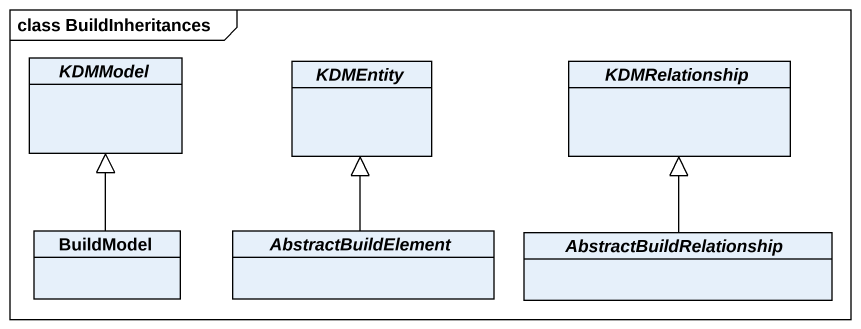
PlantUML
@startuml
mainframe class BuildInheritances
hide circle
hide empty members
abstract class KDMModel
abstract class KDMEntity
abstract class KDMRelationship
class BuildModel
abstract class AbstractBuildElement
abstract class AbstractBuildRelationship
BuildModel -up-|> KDMModel
AbstractBuildElement -up-|> KDMEntity
AbstractBuildRelationship -up-|> KDMRelationship
@enduml
